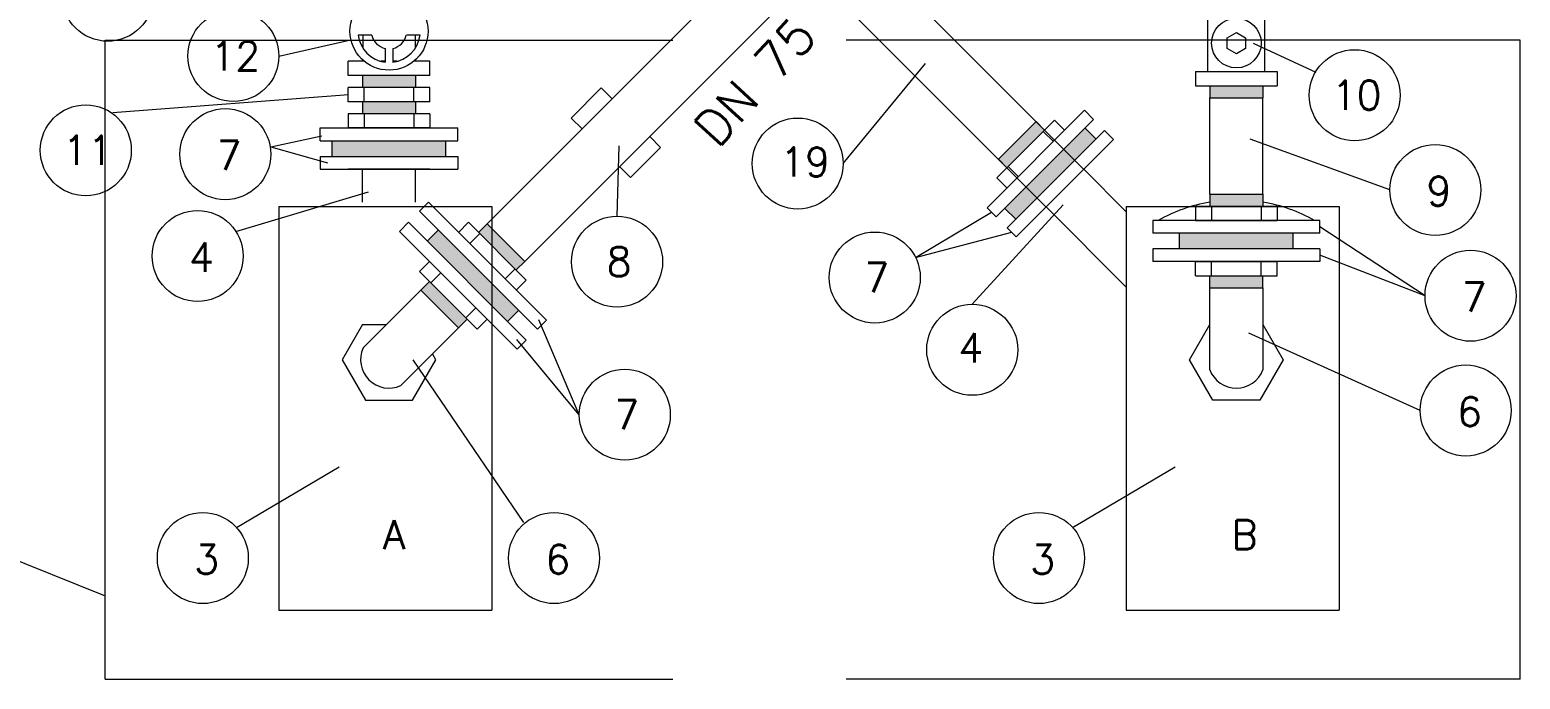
# Model space of a CAD drawing. Extents: x -3017.7 to -2976.7, y -3270.7 to -3256.2.
# Drawn here: x -3003.135 to -2998.934, y -3267.12 to -3265.291 of the extents above; entities that cross this region are included whole.
import ezdxf

# ---------------------------------------------------------------- set-up
doc = ezdxf.new("R2010")
doc.units = 0
doc.header["$MEASUREMENT"] = 0
doc.linetypes.add('DASHED', pattern=[0.75, 0.5, -0.25])
for name, color, linetype, lineweight in [('CONEXOES', 6, 'CONTINUOUS', 20), ('COTAS', 7, 'CONTINUOUS', 0), ('PROJ', 5, 'DASHED', 13), ('ROSCA', 7, 'CONTINUOUS', 0)]:
    doc.layers.add(name, color=color, linetype=linetype, lineweight=lineweight)
doc.styles.get("Standard").update_dxf_attribs({"font": 'romans.shx'})

msp = doc.modelspace()

# ---------------------------------------------------------------- hatches: boundary and pattern name
at = {"layer": 'ROSCA'}
for points in [[(-3002.0474, -3265.4199), (-3002.1974, -3265.4199), (-3002.1974, -3265.4538), (-3002.0474, -3265.4538)], [(-2999.6591, -3265.4491), (-2999.8091, -3265.4491), (-2999.8091, -3265.483), (-2999.6591, -3265.483)], [(-3002.0474, -3265.4938), (-3002.1974, -3265.4938), (-3002.1974, -3265.5277), (-3002.0474, -3265.5277)], [(-3000.2747, -3265.5738), (-3000.2987, -3265.5499), (-3000.4048, -3265.6559), (-3000.3808, -3265.6799)], [(-3000.1298, -3265.5986), (-3000.1609, -3265.5674), (-3000.3872, -3265.7937), (-3000.3561, -3265.8248)], [(-3001.9624, -3265.6037), (-3002.2824, -3265.6037), (-3002.2824, -3265.6477), (-3001.9624, -3265.6477)], [(-2999.6591, -3265.7543), (-2999.8091, -3265.7543), (-2999.8091, -3265.7882), (-2999.6591, -3265.7882)], [(-3001.8458, -3265.8378), (-3001.8698, -3265.8618), (-3001.7637, -3265.9678), (-3001.7397, -3265.9439)], [(-3001.9836, -3265.8554), (-3002.0147, -3265.8865), (-3001.7884, -3266.1128), (-3001.7573, -3266.0817)], [(-2999.5741, -3265.8642), (-2999.8941, -3265.8642), (-2999.8941, -3265.9082), (-2999.5741, -3265.9082)], [(-3002.0084, -3266.0004), (-3002.0323, -3266.0243), (-3001.9262, -3266.1304), (-3001.9023, -3266.1064)], [(-2999.6591, -3265.9842), (-2999.8091, -3265.9842), (-2999.8091, -3266.0181), (-2999.6591, -3266.0181)]]:
    msp.add_hatch(color=256, dxfattribs=at).paths.add_polyline_path(points)

# ---------------------------------------------------------------- linework, layer by layer
at = {"layer": 'CONEXOES'}
for p, q in [((-3001.8458, -3265.8378), (-3000.8665, -3264.8585)), ((-3001.7397, -3265.9439), (-3000.7604, -3264.9645)), ((-3000.1658, -3265.6828), (-3000.8222, -3265.0263)), ((-3000.2718, -3265.7889), (-3000.9283, -3265.1324)), ((-2999.8141, -3265.4091), (-2999.8141, -3265.248)), ((-2999.6541, -3265.4091), (-2999.6541, -3265.248)), ((-2999.7601, -3265.3136), (-2999.7341, -3265.2986)), ((-2999.7341, -3265.2986), (-2999.7082, -3265.3136)), ((-3002.1712, -3265.3059), (-3002.2097, -3265.3059)), ((-3002.1961, -3265.3059), (-3002.1961, -3265.343)), ((-3002.1334, -3265.3437), (-3002.1334, -3265.3822)), ((-3002.1114, -3265.3437), (-3002.1114, -3265.3822)), ((-3002.0344, -3265.3059), (-3002.0736, -3265.3059)), ((-3002.0487, -3265.3059), (-3002.0487, -3265.343)), ((-2999.7601, -3265.3436), (-2999.7601, -3265.3136)), ((-2999.7341, -3265.3586), (-2999.7601, -3265.3436)), ((-2999.7082, -3265.3436), (-2999.7341, -3265.3586)), ((-2999.7082, -3265.3136), (-2999.7082, -3265.3436)), ((-3002.2374, -3265.4199), (-3002.2374, -3265.3799)), ((-3002.1922, -3265.3799), (-3002.2374, -3265.3799)), ((-3002.1961, -3265.3766), (-3002.1961, -3265.3799)), ((-3002.1334, -3265.3799), (-3002.1452, -3265.3799)), ((-3002.0996, -3265.3799), (-3002.1114, -3265.3799)), ((-3002.0074, -3265.3799), (-3002.0526, -3265.3799)), ((-3002.0487, -3265.3766), (-3002.0487, -3265.3799)), ((-3002.0074, -3265.4199), (-3002.0074, -3265.3799)), ((-3002.0074, -3265.4199), (-3002.2374, -3265.4199)), ((-3002.1974, -3265.4199), (-3002.1974, -3265.4538)), ((-3002.0474, -3265.4199), (-3002.0474, -3265.4538)), ((-2999.8491, -3265.4091), (-2999.6191, -3265.4091)), ((-2999.8491, -3265.4091), (-2999.8491, -3265.4491)), ((-2999.6191, -3265.4091), (-2999.6191, -3265.4491)), ((-3002.2374, -3265.4938), (-3002.2374, -3265.4538)), ((-3002.0074, -3265.4538), (-3002.2374, -3265.4538)), ((-3002.1924, -3265.4938), (-3002.1924, -3265.4538)), ((-3002.0524, -3265.4938), (-3002.0524, -3265.4538)), ((-3002.0074, -3265.4938), (-3002.0074, -3265.4538)), ((-3001.6091, -3265.5398), (-3001.5245, -3265.4551)), ((-3001.5245, -3265.4551), (-3001.4938, -3265.4858)), ((-2999.8491, -3265.4491), (-2999.6191, -3265.4491)), ((-2999.8091, -3265.4491), (-2999.8091, -3265.483)), ((-2999.6591, -3265.4491), (-2999.6591, -3265.483)), ((-3002.0074, -3265.4938), (-3002.2374, -3265.4938)), ((-3002.0474, -3265.4938), (-3002.1974, -3265.4938)), ((-3002.1974, -3265.4938), (-3002.1974, -3265.5277)), ((-3002.0474, -3265.4938), (-3002.0474, -3265.5277)), ((-2999.8091, -3265.7543), (-2999.8091, -3265.483)), ((-2999.8091, -3265.483), (-2999.6591, -3265.483)), ((-2999.6591, -3265.7543), (-2999.6591, -3265.483)), ((-3002.0074, -3265.5277), (-3002.2374, -3265.5277)), ((-3002.2374, -3265.5277), (-3002.2374, -3265.5677)), ((-3002.0474, -3265.5277), (-3002.1974, -3265.5277)), ((-3002.1924, -3265.5277), (-3002.1924, -3265.5677)), ((-3002.0524, -3265.5277), (-3002.0524, -3265.5677)), ((-3002.0074, -3265.5277), (-3002.0074, -3265.5677)), ((-3001.6091, -3265.5398), (-3001.5784, -3265.5704)), ((-3000.1623, -3265.5179), (-3000.4367, -3265.7923)), ((-3000.1369, -3265.5434), (-3000.4112, -3265.8178)), ((-3000.4091, -3265.7082), (-3000.2465, -3265.5455)), ((-3000.4048, -3265.6559), (-3000.2987, -3265.5499)), ((-3000.2987, -3265.5499), (-3000.2747, -3265.5738)), ((-3000.2465, -3265.5455), (-3000.2182, -3265.5738)), ((-3000.1369, -3265.5434), (-3000.1623, -3265.5179)), ((-3002.3164, -3265.5677), (-3001.9284, -3265.5677)), ((-3002.3164, -3265.6037), (-3002.3164, -3265.5677)), ((-3002.0074, -3265.5677), (-3002.2374, -3265.5677)), ((-3001.9284, -3265.6037), (-3001.9284, -3265.5677)), ((-3001.357, -3265.6225), (-3001.3877, -3265.5918)), ((-3000.1057, -3265.5745), (-3000.3801, -3265.8489)), ((-3000.2783, -3265.5773), (-3000.25, -3265.6056)), ((-3000.1298, -3265.5986), (-3000.1609, -3265.5674)), ((-3000.1057, -3265.5745), (-3000.0803, -3265.6)), ((-3002.3164, -3265.6037), (-3001.9284, -3265.6037)), ((-3002.2824, -3265.6477), (-3002.2824, -3265.6037)), ((-3001.9624, -3265.6477), (-3001.9624, -3265.6037)), ((-3001.4417, -3265.7072), (-3001.357, -3265.6225)), ((-3000.0803, -3265.6), (-3000.3546, -3265.8743)), ((-3002.3164, -3265.6477), (-3001.9284, -3265.6477)), ((-3002.3164, -3265.6477), (-3002.3164, -3265.6837)), ((-3001.9284, -3265.6477), (-3001.9284, -3265.6837)), ((-3001.4417, -3265.7072), (-3001.4724, -3265.6765)), ((-3000.4048, -3265.6559), (-3000.3808, -3265.6799)), ((-3000.3773, -3265.6763), (-3000.349, -3265.7046)), ((-3002.3164, -3265.6837), (-3001.9284, -3265.6837)), ((-3002.0074, -3265.6837), (-3002.2374, -3265.6837)), ((-3002.1974, -3265.7768), (-3002.1974, -3265.6837)), ((-3002.0474, -3265.7768), (-3002.0474, -3265.6837)), ((-3000.4091, -3265.7082), (-3000.3808, -3265.7364)), ((-3000.0444, -3265.8041), (-3000.1644, -3265.6841)), ((-2999.8091, -3265.7543), (-2999.6591, -3265.7543)), ((-2999.8091, -3265.7543), (-2999.8091, -3265.7882)), ((-2999.6591, -3265.7543), (-2999.6591, -3265.7882)), ((-3002.0366, -3265.8024), (-3002.0112, -3265.7769)), ((-3002.0366, -3265.8024), (-3001.7043, -3266.1347)), ((-3002.0112, -3265.7769), (-3001.6788, -3266.1093)), ((-3000.4112, -3265.8178), (-3000.4367, -3265.7923)), ((-3000.3561, -3265.8248), (-3000.3872, -3265.7937)), ((-3000.0444, -3266.0163), (-3000.2705, -3265.7902)), ((-2999.8491, -3265.7882), (-2999.6191, -3265.7882)), ((-2999.8491, -3265.7882), (-2999.8491, -3265.8282)), ((-2999.8041, -3265.7882), (-2999.8041, -3265.8282)), ((-2999.6641, -3265.7882), (-2999.6641, -3265.8282)), ((-2999.6191, -3265.7882), (-2999.6191, -3265.8282)), ((-3002.0678, -3265.8335), (-3002.0932, -3265.8589)), ((-3002.0678, -3265.8335), (-3001.7354, -3266.1658)), ((-3001.898, -3265.8335), (-3001.9263, -3265.8618)), ((-3001.7354, -3265.9961), (-3001.898, -3265.8335)), ((-3001.8458, -3265.8378), (-3001.8698, -3265.8618)), ((-3001.7397, -3265.9439), (-3001.8458, -3265.8378)), ((-3000.3801, -3265.8489), (-3000.3546, -3265.8743)), ((-2999.4991, -3265.8282), (-2999.9691, -3265.8282)), ((-2999.8491, -3265.8282), (-2999.6191, -3265.8282)), ((-2999.4991, -3265.8642), (-2999.4991, -3265.8282)), ((-3002.0932, -3265.8589), (-3001.7609, -3266.1913)), ((-3002.0147, -3265.8865), (-3001.9836, -3265.8554)), ((-3001.8662, -3265.8653), (-3001.8945, -3265.8936)), ((-2999.4991, -3265.8642), (-2999.9691, -3265.8642)), ((-2999.4991, -3265.8642), (-2999.9691, -3265.8642)), ((-2999.8941, -3265.9082), (-2999.8941, -3265.8642)), ((-2999.5741, -3265.9082), (-2999.5741, -3265.8642)), ((-2999.4991, -3265.9082), (-2999.9691, -3265.9082)), ((-2999.4991, -3265.9082), (-2999.4991, -3265.9442)), ((-3002.0366, -3265.9721), (-3002.0084, -3265.9438)), ((-3001.874, -3266.1347), (-3002.0366, -3265.9721)), ((-3002.0048, -3266.0039), (-3001.9765, -3265.9756)), ((-3001.7672, -3265.9643), (-3001.7955, -3265.9926)), ((-3001.7397, -3265.9439), (-3001.7637, -3265.9678)), ((-2999.4991, -3265.9442), (-2999.9691, -3265.9442)), ((-2999.8491, -3265.9442), (-2999.6191, -3265.9442)), ((-2999.8491, -3265.9842), (-2999.8491, -3265.9442)), ((-2999.8041, -3265.9842), (-2999.8041, -3265.9442)), ((-2999.6641, -3265.9842), (-2999.6641, -3265.9442)), ((-2999.6191, -3265.9842), (-2999.6191, -3265.9442)), ((-3002.0323, -3266.0243), (-3002.0084, -3266.0004)), ((-3001.7354, -3265.9961), (-3001.7637, -3266.0244)), ((-2999.8491, -3265.9842), (-2999.6191, -3265.9842)), ((-2999.8091, -3266.0181), (-2999.8091, -3265.9842)), ((-2999.8091, -3266.0181), (-2999.6591, -3266.0181)), ((-2999.8091, -3266.2487), (-2999.8091, -3266.0181)), ((-2999.6591, -3266.0181), (-2999.6591, -3265.9842)), ((-2999.6591, -3266.0181), (-2999.6591, -3266.2487)), ((-3002.0323, -3266.0243), (-3002.1954, -3266.1874)), ((-3001.9262, -3266.1304), (-3002.0323, -3266.0243)), ((-3001.9058, -3266.1029), (-3001.8775, -3266.0746)), ((-3001.7884, -3266.1128), (-3001.7573, -3266.0817)), ((-3002.1974, -3266.1217), (-3002.2544, -3266.2205)), ((-3002.1974, -3266.1217), (-3002.1297, -3266.1217)), ((-3002.0893, -3266.2934), (-3001.9262, -3266.1304)), ((-3001.9262, -3266.1304), (-3001.9023, -3266.1064)), ((-3001.874, -3266.1347), (-3001.8457, -3266.1064)), ((-3001.7043, -3266.1347), (-3001.6788, -3266.1093)), ((-2999.8661, -3266.2205), (-2999.8091, -3266.1217)), ((-2999.6591, -3266.1217), (-2999.6021, -3266.2205)), ((-3001.7354, -3266.1658), (-3001.7609, -3266.1913)), ((-3002.2544, -3266.2205), (-3002.1884, -3266.3348)), ((-3002.0564, -3266.3348), (-3001.9904, -3266.2205)), ((-3001.9904, -3266.2205), (-3001.9999, -3266.204)), ((-2999.8001, -3266.3348), (-2999.8661, -3266.2205)), ((-2999.6021, -3266.2205), (-2999.6681, -3266.3348)), ((-3002.1884, -3266.3348), (-3002.0564, -3266.3348)), ((-2999.6681, -3266.3348), (-2999.8001, -3266.3348))]:
    msp.add_line(p, q, dxfattribs=at)
for centre, radius in [((-3002.1224, -3265.2949), 0.11), ((-2999.7341, -3265.3286), 0.07)]:
    msp.add_circle(centre, radius, dxfattribs=at)
for centre, radius, start, end in [((-3002.1224, -3265.2949), 0.088, 187.1808, 262.8192), ((-3002.1224, -3265.2949), 0.05, 192.709, 257.291), ((-3002.1224, -3265.2949), 0.088, 277.1808, 352.8192), ((-3002.1224, -3265.2949), 0.05, 282.709, 347.291), ((-2999.7341, -3266.2205), 0.45, 99.5941, 119.3382), ((-2999.7341, -3266.2205), 0.45, 60.6618, 80.4059), ((-3002.1224, -3266.2205), 0.0801, 155.592, 294.408), ((-2999.7341, -3266.2205), 0.0801, 200.592, 339.408)]:
    msp.add_arc(centre, radius, start, end, dxfattribs=at)
at = {"layer": 'COTAS'}
for p, q in [((-3002.4329, -3265.3651), (-3002.2297, -3265.3191)), ((-2999.5095, -3265.4114), (-2999.6854, -3265.3301)), ((-3000.8422, -3265.6679), (-3000.6099, -3265.3857)), ((-3002.9013, -3265.5244), (-3002.2363, -3265.4735)), ((-3002.4558, -3265.6211), (-3002.3121, -3265.5894)), ((-3002.4558, -3265.6211), (-3002.2954, -3265.6661)), ((-3001.4796, -3265.8162), (-3001.474, -3265.6181)), ((-2999.3017, -3265.7424), (-2999.6953, -3265.5992)), ((-3002.5541, -3265.8589), (-3002.1799, -3265.7474)), ((-3002.4327, -3265.7892), (-3001.8324, -3265.7892)), ((-3002.4327, -3265.7892), (-3002.4327, -3266.9263)), ((-3001.8324, -3265.7892), (-3001.8324, -3266.9263)), ((-3000.6381, -3265.9327), (-3000.4239, -3265.805)), ((-3000.4786, -3266.0644), (-3000.2222, -3265.7841)), ((-3000.0444, -3265.7892), (-2999.4442, -3265.7892)), ((-3000.0444, -3265.7892), (-3000.0444, -3266.9263)), ((-2999.4442, -3265.7892), (-2999.4442, -3266.9263)), ((-2999.9691, -3265.8282), (-2999.9691, -3265.8642)), ((-2999.2024, -3266.0403), (-2999.4991, -3265.8462)), ((-3000.6381, -3265.9327), (-3000.3674, -3265.8616)), ((-2999.9691, -3265.9082), (-2999.9691, -3265.9442)), ((-2999.2024, -3266.0403), (-2999.4991, -3265.9262)), ((-3001.5861, -3266.3755), (-3001.6998, -3266.1078)), ((-3001.5861, -3266.3755), (-3001.7626, -3266.1637)), ((-2999.2159, -3266.3636), (-2999.6992, -3266.146)), ((-3001.7422, -3266.6795), (-3002.054, -3266.2207)), ((-3004.5377, -3266.2403), (-3002.9224, -3266.8855)), ((-3002.5522, -3266.6931), (-3002.263, -3266.5226)), ((-3000.1956, -3266.6931), (-2999.9063, -3266.5226)), ((-3002.4327, -3266.9263), (-3001.8324, -3266.9263)), ((-3000.0444, -3266.9263), (-2999.4442, -3266.9263))]:
    msp.add_line(p, q, dxfattribs=at)
for centre in [(-3002.9154, -3265.1952), (-3002.5611, -3265.3651), (-2999.4008, -3265.4755), (-3002.9771, -3265.6307), (-3002.5839, -3265.6415), (-3000.9704, -3265.6679), (-2999.1735, -3265.7424), (-3002.6619, -3265.9284), (-3001.4796, -3265.9444), (-3000.7533, -3265.989), (-2999.0741, -3266.0403), (-3000.4786, -3266.1926), (-3001.4579, -3266.3755), (-2999.0876, -3266.3636), (-3002.6472, -3266.7793), (-3001.6573, -3266.7793), (-3000.2905, -3266.7793)]:
    msp.add_circle(centre, 0.1282, dxfattribs=at)
at = {"layer": 'PROJ', "ltscale": 3.8}
for p, q in [((-3002.9224, -3267.1205), (-3002.9224, -3265.3205)), ((-3002.9224, -3265.3205), (-3001.3224, -3265.3205)), ((-2998.9341, -3265.3205), (-3001.3224, -3265.3205)), ((-2998.9341, -3267.1205), (-2998.9341, -3265.3205)), ((-3002.9224, -3267.1205), (-3001.3224, -3267.1205)), ((-2998.9341, -3267.1205), (-3001.3224, -3267.1205))]:
    msp.add_line(p, q, dxfattribs=at)

# ---------------------------------------------------------------- texts
at = {"layer": 'COTAS', "insert": (-3001.271, -3265.5606), "char_height": 0.1, "width": 0.674765, "attachment_point": 1, "rotation": 47.605}
msp.add_mtext('{\\Fromans.shx|c0;DN 75}', dxfattribs=at)
at = {"layer": 'COTAS', "char_height": 0.082, "width": 0.674765, "attachment_point": 1}
for s, insert in [('{\\Fromans.shx|c0;12}', (-3002.6259, -3265.3239)), ('{\\Fromans.shx|c0;10}', (-2999.4655, -3265.4343)), ('{\\Fromans.shx|c0;11}', (-3003.0418, -3265.5895)), ('{\\Fromans.shx|c0;7}', (-3002.6084, -3265.6038)), ('{\\Fromans.shx|c0;19}', (-3001.0202, -3265.6225)), ('{\\Fromans.shx|c0;9}', (-2999.198, -3265.7047)), ('{\\Fromans.shx|c0;4}', (-3002.6864, -3265.8907)), ('{\\Fromans.shx|c0;8}', (-3001.5091, -3265.9034)), ('{\\Fromans.shx|c0;7}', (-3000.7828, -3265.9479)), ('{\\Fromans.shx|c0;7}', (-2999.0986, -3266.0026)), ('{\\Fromans.shx|c0;4}', (-3000.5176, -3266.146)), ('{\\Fromans.shx|c0;7}', (-3001.4874, -3266.3344)), ('{\\Fromans.shx|c0;6}', (-2999.1121, -3266.3259)), ('A', (-3002.1399, -3266.6722)), ('B', (-2999.7481, -3266.6722)), ('3', (-3002.6717, -3266.7416)), ('{\\Fromans.shx|c0;6}', (-3001.6818, -3266.7416)), ('3', (-3000.3151, -3266.7416))]:
    msp.add_mtext(s, dxfattribs=dict(at, insert=insert))

doc.saveas('drawing.dxf')
